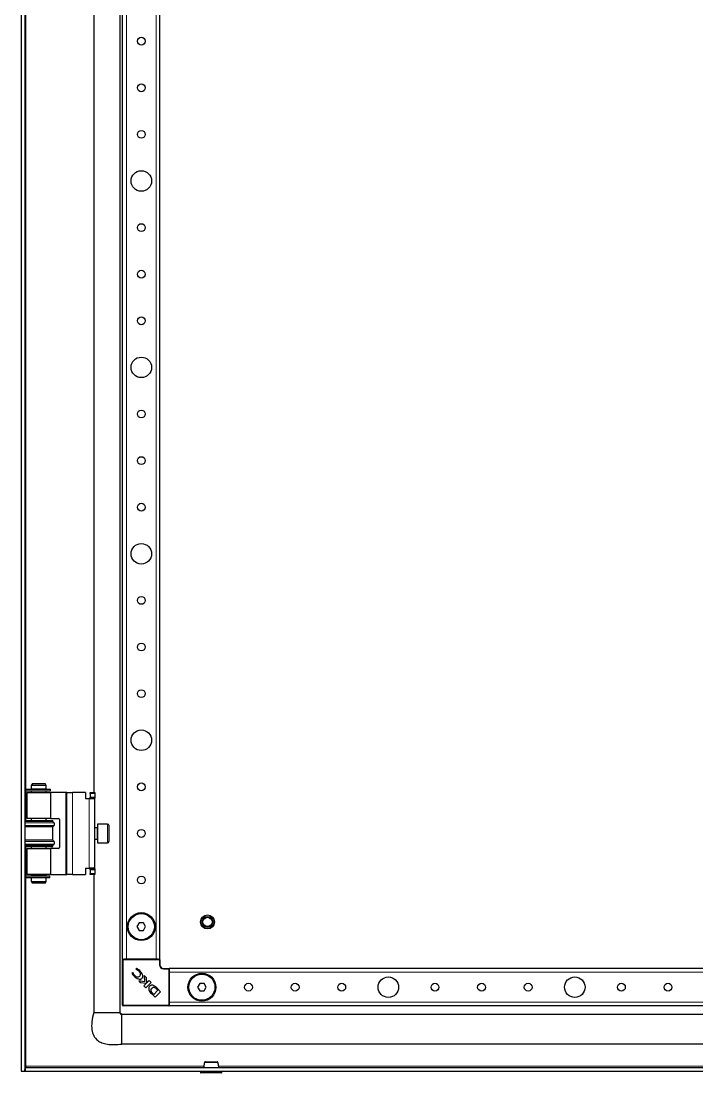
# Model space of a CAD drawing. Header units: millimetres. Extents: x -1414 to 3240, y -1920 to 1219.
# Drawn here: x -1069 to -707, y -1100 to -535 of the extents above; entities that cross this region are included whole.
import ezdxf

# ---------------------------------------------------------------- set-up
doc = ezdxf.new("R2010")
doc.units = ezdxf.units.MM

msp = doc.modelspace()

# ---------------------------------------------------------------- linework, layer by layer
at = {"color": 7, "linetype": 'Continuous', "lineweight": 25}
for p, q in [((-1069.44, 656.28), (-1069.44, -1098.72)), ((-1067.44, 656.28), (-1067.44, -1098.72)), ((-1016.44, 624.78), (-1016.44, -1067.22)), ((-1014.94, -1038.72), (-1014.94, 596.28)), ((-994.94, -1038.72), (-994.94, 596.28)), ((-1030.44, -518.22), (-1030.44, -949.22)), ((-1067.09, -947.52), (-1067.09, -948.42)), ((-1067.09, -947.52), (-1053.62, -947.52)), ((-1063.36, -944.47), (-1063.94, -945.47)), ((-1063.94, -945.47), (-1063.94, -947.47)), ((-1060.47, -945.47), (-1063.94, -945.47)), ((-1055.94, -947.47), (-1063.94, -947.47)), ((-1063.44, -947.47), (-1063.44, -947.52)), ((-1063.36, -944.47), (-1060.39, -944.47)), ((-1055.94, -945.47), (-1060.47, -945.47)), ((-1060.39, -944.47), (-1056.52, -944.47)), ((-1055.94, -945.47), (-1056.52, -944.47)), ((-1056.44, -947.52), (-1056.44, -947.47)), ((-1055.94, -947.47), (-1055.94, -945.47)), ((-1053.62, -947.52), (-1053.57, -947.52)), ((-1053.57, -948.42), (-1053.57, -947.52)), ((-1067.09, -948.42), (-1053.62, -948.42)), ((-1066.39, -949.22), (-1066.39, -963.22)), ((-1066.39, -949.22), (-1053.49, -949.22)), ((-1063.94, -948.47), (-1063.94, -949.22)), ((-1055.94, -948.47), (-1063.94, -948.47)), ((-1063.44, -948.42), (-1063.44, -948.47)), ((-1056.44, -948.47), (-1056.44, -948.42)), ((-1055.94, -949.22), (-1055.94, -948.47)), ((-1053.62, -948.42), (-1053.57, -948.42)), ((-1053.49, -963.22), (-1053.49, -949.22)), ((-1045.39, -949.22), (-1053.49, -949.22)), ((-1044.89, -949.22), (-1045.39, -949.22)), ((-1044.89, -993.22), (-1044.89, -949.22)), ((-1044.89, -949.22), (-1041.89, -949.22)), ((-1034.89, -949.22), (-1041.89, -949.22)), ((-1034.89, -949.22), (-1034.89, -952.52)), ((-1034.89, -952.52), (-1032.89, -952.52)), ((-1032.89, -952.52), (-1029.89, -952.52)), ((-1032.39, -949.22), (-1029.89, -949.22)), ((-1032.39, -949.72), (-1032.39, -949.22)), ((-1032.39, -949.72), (-1032.39, -951.72)), ((-1032.39, -952.22), (-1032.39, -951.72)), ((-1029.89, -952.22), (-1032.39, -952.22)), ((-1032.39, -952.22), (-1032.39, -952.52)), ((-1029.89, -949.22), (-1029.89, -949.72)), ((-1029.89, -949.72), (-1029.89, -951.72)), ((-1029.89, -951.72), (-1029.89, -952.22)), ((-1029.89, -952.52), (-1029.89, -952.22)), ((-1029.89, -989.92), (-1029.89, -952.52)), ((-1067.44, -964.22), (-1052.44, -964.22)), ((-1052.44, -964.82), (-1067.44, -964.82)), ((-1053.49, -963.22), (-1066.39, -963.22)), ((-1063.94, -963.22), (-1063.94, -964.22)), ((-1055.94, -964.22), (-1055.94, -963.22)), ((-1053.49, -963.22), (-1049.39, -963.22)), ((-1052.44, -964.82), (-1052.44, -964.22)), ((-1051.74, -965.5), (-1052.44, -964.82)), ((-1048.89, -963.72), (-1048.89, -978.72)), ((-1052.44, -967.62), (-1067.44, -967.62)), ((-1052.44, -967.62), (-1051.74, -966.93)), ((-1052.44, -974.82), (-1052.44, -967.62)), ((-1028.64, -968.22), (-1029.89, -968.22)), ((-1022.99, -966.22), (-1028.39, -966.22)), ((-1028.39, -966.22), (-1028.39, -971.22)), ((-1022.39, -966.82), (-1022.39, -971.22)), ((-1052.44, -974.82), (-1067.44, -974.82)), ((-1051.74, -975.5), (-1052.44, -974.82)), ((-1029.89, -974.22), (-1028.64, -974.22)), ((-1028.39, -971.22), (-1028.39, -976.22)), ((-1028.39, -976.22), (-1022.99, -976.22)), ((-1022.39, -971.22), (-1022.39, -975.62)), ((-1052.44, -977.62), (-1067.44, -977.62)), ((-1067.44, -978.22), (-1052.44, -978.22)), ((-1066.39, -979.22), (-1066.39, -993.22)), ((-1066.39, -979.22), (-1053.49, -979.22)), ((-1063.94, -978.22), (-1063.94, -979.22)), ((-1055.94, -979.22), (-1055.94, -978.22)), ((-1053.49, -993.22), (-1053.49, -979.22)), ((-1049.39, -979.22), (-1053.49, -979.22)), ((-1052.44, -977.62), (-1051.74, -976.93)), ((-1052.44, -978.22), (-1052.44, -977.62)), ((-1034.89, -989.92), (-1032.89, -989.92)), ((-1034.89, -989.92), (-1034.89, -993.22)), ((-1029.89, -989.92), (-1032.89, -989.92)), ((-1032.39, -989.92), (-1032.39, -990.22)), ((-1032.39, -990.22), (-1029.89, -990.22)), ((-1032.39, -990.72), (-1032.39, -990.22)), ((-1032.39, -990.72), (-1032.39, -992.72)), ((-1032.39, -993.22), (-1032.39, -992.72)), ((-1029.89, -990.22), (-1029.89, -989.92)), ((-1029.89, -990.22), (-1029.89, -990.72)), ((-1029.89, -990.72), (-1029.89, -992.72)), ((-1029.89, -992.72), (-1029.89, -993.22)), ((-1067.09, -994.02), (-1067.09, -994.92)), ((-1067.09, -994.02), (-1054.1, -994.02)), ((-1067.09, -994.92), (-1054.1, -994.92)), ((-1053.49, -993.22), (-1066.39, -993.22)), ((-1063.94, -993.22), (-1063.94, -993.97)), ((-1055.94, -993.97), (-1063.94, -993.97)), ((-1063.94, -994.97), (-1063.94, -996.97)), ((-1055.94, -994.97), (-1063.94, -994.97)), ((-1063.94, -996.97), (-1063.36, -997.97)), ((-1063.94, -996.97), (-1055.94, -996.97)), ((-1063.44, -993.97), (-1063.44, -994.02)), ((-1063.44, -994.92), (-1063.44, -994.97)), ((-1056.52, -997.97), (-1063.36, -997.97)), ((-1056.52, -997.97), (-1055.94, -996.97)), ((-1056.44, -994.02), (-1056.44, -993.97)), ((-1056.44, -994.97), (-1056.44, -994.92)), ((-1055.94, -993.97), (-1055.94, -993.22)), ((-1055.94, -996.97), (-1055.94, -994.97)), ((-1054.1, -994.02), (-1054.02, -994.02)), ((-1054.1, -994.92), (-1054.02, -994.92)), ((-1054.02, -994.92), (-1054.02, -994.02)), ((-1054.02, -994.02), (-1054, -994.02)), ((-1054.02, -994.92), (-1054, -994.92)), ((-1054, -994.92), (-1054, -994.02)), ((-1053.49, -993.22), (-1045.39, -993.22)), ((-1045.39, -993.22), (-1044.89, -993.22)), ((-1041.89, -993.22), (-1044.89, -993.22)), ((-1041.89, -993.22), (-1034.89, -993.22)), ((-1029.89, -993.22), (-1032.39, -993.22)), ((-1030.44, -993.22), (-1030.44, -1067.22)), ((-1006.09, -1019.22), (-1007.25, -1021.22)), ((-1007.25, -1021.22), (-1006.09, -1023.22)), ((-1003.78, -1019.22), (-1006.09, -1019.22)), ((-1002.63, -1021.22), (-1003.78, -1019.22)), ((-1003.78, -1023.22), (-1002.63, -1021.22)), ((-1006.09, -1023.22), (-1003.78, -1023.22)), ((-1014.64, -1038.72), (-1014.94, -1038.72)), ((-1014.94, -1063.42), (-1014.94, -1039.02)), ((-1014.64, -1038.72), (-1013.99, -1038.72)), ((-1012.94, -1038.72), (-1013.99, -1038.72)), ((-996.94, -1038.72), (-1012.94, -1038.72)), ((-1007.31, -1043.72), (-1007.82, -1043.97)), ((-995.89, -1038.72), (-996.94, -1038.72)), ((-995.89, -1038.72), (-995.24, -1038.72)), ((-994.94, -1038.72), (-995.24, -1038.72)), ((-994.94, -1039.02), (-994.94, -1041.72)), ((-992.94, -1043.72), (-990.24, -1043.72)), ((-509.94, -1043.72), (-989.94, -1043.72)), ((-989.94, -1043.72), (-989.94, -1044.02)), ((-1009.39, -1045.78), (-1010.08, -1046.11)), ((-1009.26, -1045.92), (-1009.39, -1045.78)), ((-1007.82, -1043.97), (-1007.71, -1044.08)), ((-1003.35, -1047.35), (-1003.17, -1050.82)), ((-1002.07, -1048.63), (-1003.35, -1047.35)), ((-1001.89, -1051.29), (-1002.07, -1048.63)), ((-989.94, -1044.02), (-989.94, -1044.66)), ((-989.94, -1044.66), (-989.94, -1045.72)), ((-989.94, -1045.72), (-989.94, -1061.72)), ((-1006.27, -1050.35), (-1005.47, -1051.14)), ((-1003.17, -1050.82), (-1006.27, -1050.35)), ((-1005.47, -1051.14), (-1002.21, -1051.63)), ((-1002.21, -1051.63), (-1003.6, -1053.02)), ((-1003.6, -1053.02), (-1002.55, -1054.07)), ((-1002.55, -1054.07), (-999.59, -1051.11)), ((-1000.65, -1050.05), (-1001.89, -1051.29)), ((-999.59, -1051.11), (-1000.65, -1050.05)), ((-996.07, -1055.37), (-996.75, -1054.71)), ((-996.48, -1054.22), (-996.49, -1054.2)), ((-994.59, -1056.11), (-996.48, -1054.22)), ((-973.59, -1051.72), (-974.75, -1053.72)), ((-974.75, -1053.72), (-973.59, -1055.72)), ((-971.28, -1051.72), (-973.59, -1051.72)), ((-970.13, -1053.72), (-971.28, -1051.72)), ((-971.28, -1055.72), (-970.13, -1053.72)), ((-999.54, -1057.08), (-997.55, -1059.07)), ((-998.99, -1056.83), (-998.25, -1057.55)), ((-998.25, -1057.55), (-996.07, -1055.37)), ((-997.55, -1059.07), (-994.59, -1056.11)), ((-973.59, -1055.72), (-971.28, -1055.72)), ((-990.24, -1063.72), (-1014.64, -1063.72)), ((-989.94, -1061.72), (-989.94, -1062.77)), ((-989.94, -1062.77), (-989.94, -1063.42)), ((-989.94, -1063.42), (-989.94, -1063.72)), ((-509.94, -1063.72), (-989.94, -1063.72)), ((-1015.44, -1068.22), (-509.34, -1068.22)), ((-382.44, -1084.22), (-1015.44, -1084.22)), ((-1069.44, -1098.72), (-1067.44, -1098.72)), ((-1067.14, -1096.72), (-376.74, -1096.72)), ((-1067.14, -1096.72), (-1067.14, -1098.72)), ((-1067.14, -1098.72), (-376.74, -1098.72)), ((-1067.04, -1096.72), (-1066.84, -1096.12)), ((-973.19, -1098.72), (-973.19, -1099.47)), ((-970.45, -1099.72), (-972.94, -1099.72)), ((-961.94, -1099.72), (-970.45, -1099.72)), ((-961.69, -1099.47), (-961.69, -1098.72))]:
    msp.add_line(p, q, dxfattribs=at)
at = {"color": 8, "linetype": 'Continuous', "lineweight": 18}
for p, q in [((-1012.94, -1038.72), (-1012.94, 596.28)), ((-996.94, -1038.72), (-996.94, 596.28)), ((-1066.84, -947.52), (-1066.84, -519.92)), ((-1053.62, -947.52), (-1053.62, -948.42)), ((-1066.84, -964.22), (-1066.84, -948.42)), ((-1045.39, -949.22), (-1045.39, -993.22)), ((-1041.89, -993.22), (-1041.89, -949.22)), ((-1032.89, -989.92), (-1032.89, -952.52)), ((-1029.89, -949.72), (-1032.39, -949.72)), ((-1032.39, -951.72), (-1029.89, -951.72)), ((-1051.74, -965.5), (-1067.44, -965.5)), ((-1051.74, -966.93), (-1067.44, -966.93)), ((-1028.64, -974.22), (-1028.64, -968.22)), ((-1022.99, -971.22), (-1022.99, -966.22)), ((-1051.74, -975.5), (-1067.44, -975.5)), ((-1022.99, -976.22), (-1022.99, -971.22)), ((-1051.74, -976.93), (-1067.44, -976.93)), ((-1066.84, -994.02), (-1066.84, -978.22)), ((-1029.89, -990.72), (-1032.39, -990.72)), ((-1032.39, -992.72), (-1029.89, -992.72)), ((-1066.84, -1096.12), (-1066.84, -994.92)), ((-1054.1, -994.02), (-1054.1, -994.92)), ((-1014.94, -1039.02), (-1014.64, -1039.02)), ((-1014.64, -1038.72), (-1014.64, -1039.02)), ((-1014.64, -1039.02), (-1014.64, -1063.42)), ((-995.24, -1039.02), (-1014.64, -1039.02)), ((-995.24, -1038.72), (-995.24, -1039.02)), ((-995.24, -1041.72), (-995.24, -1039.02)), ((-995.24, -1039.02), (-994.94, -1039.02)), ((-994.94, -1041.72), (-995.24, -1041.72)), ((-992.94, -1043.72), (-992.94, -1044.02)), ((-990.24, -1043.72), (-990.24, -1044.02)), ((-990.24, -1044.02), (-992.94, -1044.02)), ((-990.24, -1063.42), (-990.24, -1044.02)), ((-990.24, -1044.02), (-989.94, -1044.02)), ((-509.94, -1045.72), (-989.94, -1045.72)), ((-1014.64, -1063.42), (-1014.94, -1063.42)), ((-1014.64, -1063.42), (-990.24, -1063.42)), ((-1014.64, -1063.42), (-1014.64, -1063.72)), ((-990.24, -1063.42), (-990.24, -1063.72)), ((-990.24, -1063.42), (-989.94, -1063.42)), ((-509.94, -1061.72), (-989.94, -1061.72)), ((-971.41, -1096.12), (-1066.84, -1096.12)), ((-973.19, -1099.47), (-970.58, -1099.47)), ((-970.58, -1099.47), (-961.69, -1099.47)), ((-480.41, -1096.12), (-963.47, -1096.12))]:
    msp.add_line(p, q, dxfattribs=at)
at = {"color": 7, "linetype": 'Continuous', "lineweight": 25}
for centre, radius in [((-1004.94, -546.22), 2.1), ((-1004.94, -571.22), 2.1), ((-1004.94, -596.22), 2.1), ((-1004.94, -621.22), 5.5), ((-1004.94, -646.22), 2.1), ((-1004.94, -671.22), 2.1), ((-1004.94, -696.22), 2.1), ((-1004.94, -721.22), 5.5), ((-1004.94, -746.22), 2.1), ((-1004.94, -771.22), 2.1), ((-1004.94, -796.22), 2.1), ((-1004.94, -821.22), 5.5), ((-1004.94, -846.22), 2.1), ((-1004.94, -871.22), 2.1), ((-1004.94, -896.22), 2.1), ((-1004.94, -921.22), 5.5), ((-1004.94, -946.22), 2.1), ((-1004.94, -971.22), 2.1), ((-1004.94, -996.22), 2.1), ((-1004.94, -1021.22), 7.5), ((-1004.94, -1021.22), 7), ((-969.44, -1018.72), 3.75), ((-969.44, -1018.72), 3), ((-969.44, -1018.72), 2.5), ((-972.44, -1053.72), 7.5), ((-972.44, -1053.72), 7), ((-872.44, -1053.72), 5.5), ((-772.44, -1053.72), 5.5), ((-947.44, -1053.72), 2.1), ((-922.44, -1053.72), 2.1), ((-897.44, -1053.72), 2.1), ((-847.44, -1053.72), 2.1), ((-822.44, -1053.72), 2.1), ((-797.44, -1053.72), 2.1), ((-747.44, -1053.72), 2.1), ((-722.44, -1053.72), 2.1)]:
    msp.add_circle(centre, radius, dxfattribs=at)
for centre, radius, start, end in [((-1049.39, -963.72), 0.5, 0, 90), ((-1052.44, -966.22), 1, 314.427, 45.573), ((-1028.64, -967.97), 0.25, 270, 360), ((-1022.99, -966.82), 0.6, 0, 90), ((-1052.44, -976.22), 1, 314.427, 45.573), ((-1028.64, -974.47), 0.25, 0, 90), ((-1022.99, -975.62), 0.6, 270, 0), ((-1049.39, -978.72), 0.5, 270, 0), ((-1014.64, -1039.02), 0.3, 90, 180), ((-995.24, -1039.02), 0.3, 0, 90), ((-992.94, -1041.72), 2, 180, 270), ((-990.24, -1044.02), 0.3, 0, 90), ((-1006.94, -1046.21), 1.97, 218.454, 305.887), ((-1007.34, -1046.64), 1.94, 323.3097, 52.3464), ((-996.33, -1053.42), 4.87, 200.3445, 228.7777), ((-994.52, -1052.64), 6.12, 216.9888, 223.0744), ((-1014.64, -1063.42), 0.3, 180, 270), ((-990.24, -1063.42), 0.3, 270, 0), ((-970.55, -1094.22), 0.5, 89.9637, 164.834), ((-964.33, -1094.22), 0.5, 15.2465, 90.046), ((-972.94, -1099.47), 0.25, 180, 270), ((-961.94, -1099.47), 0.25, 270, 0)]:
    msp.add_arc(centre, radius, start, end, dxfattribs=at)
at = {"color": 8, "linetype": 'Continuous', "lineweight": 18}
msp.add_arc((-992.94, -1041.72), 2.3, 180, 270, dxfattribs=at)
at = {"color": 7, "linetype": 'Continuous', "lineweight": 25}
for points, knots in [([(-1005.8, -1044.82), (-1006.07, -1044.58), (-1006.53, -1044.15), (-1007.08, -1043.85), (-1007.31, -1043.72)], [0, 0, 0, 0, 0.577653, 1, 1, 1, 1]), ([(-1010.08, -1046.11), (-1009.9, -1046.45), (-1009.56, -1047.08), (-1009.07, -1047.61), (-1008.85, -1047.85)], [0, 0, 0, 0, 0.5368, 1, 1, 1, 1]), ([(-1008.49, -1047.43), (-1008.7, -1047.17), (-1009.08, -1046.72), (-1009.2, -1046.16), (-1009.26, -1045.92)], [0, 0, 0, 0, 0.5796082, 1, 1, 1, 1]), ([(-1008.85, -1047.85), (-1008.47, -1048.18), (-1007.78, -1048.79), (-1006.61, -1049.34), (-1005.67, -1049.48), (-1005.02, -1049.33), (-1004.79, -1049.14), (-1004.68, -1049.05)], [0, 0, 0, 0, 0.315674, 0.58952, 0.813199, 0.909026, 1, 1, 1, 1]), ([(-1007.71, -1044.08), (-1007.4, -1044.22), (-1006.83, -1044.48), (-1006.37, -1044.91), (-1006.16, -1045.11)], [0, 0, 0, 0, 0.547643, 1, 1, 1, 1]), ([(-1004.68, -1049.05), (-1004.54, -1048.89), (-1004.26, -1048.55), (-1004.09, -1047.86), (-1004.22, -1046.98), (-1004.79, -1045.91), (-1005.43, -1045.22), (-1005.8, -1044.82)], [0, 0, 0, 0, 0.130532, 0.266031, 0.423997, 0.666819, 1, 1, 1, 1]), ([(-997.82, -1053.07), (-998.03, -1052.96), (-998.42, -1052.75), (-999.05, -1052.64), (-999.64, -1052.67), (-1000.18, -1052.87), (-1000.61, -1053.23), (-1000.91, -1053.75), (-1001.02, -1054.4), (-1000.94, -1054.86), (-1000.89, -1055.11)], [0, 0, 0, 0, 0.138091, 0.265455, 0.384013, 0.496103, 0.605759, 0.71979, 0.847662, 1, 1, 1, 1]), ([(-999.32, -1054.34), (-999.41, -1054.44), (-999.58, -1054.61), (-999.76, -1054.89), (-999.85, -1055.16), (-999.85, -1055.49), (-999.7, -1055.89), (-999.51, -1056.17), (-999.41, -1056.33)], [0, 0, 0, 0, 0.176808, 0.319231, 0.43938, 0.552395, 0.749205, 1, 1, 1, 1]), ([(-996.75, -1054.71), (-996.95, -1054.52), (-997.31, -1054.17), (-997.85, -1053.84), (-998.3, -1053.78), (-998.64, -1053.85), (-999, -1054.04), (-999.21, -1054.23), (-999.32, -1054.34)], [0, 0, 0, 0, 0.274676, 0.503042, 0.607381, 0.716579, 0.843412, 1, 1, 1, 1]), ([(-996.98, -1053.75), (-997.13, -1053.61), (-997.4, -1053.37), (-997.69, -1053.16), (-997.82, -1053.07)], [0, 0, 0, 0, 0.55183, 1, 1, 1, 1]), ([(-996.49, -1054.2), (-996.57, -1054.13), (-996.73, -1053.97), (-996.9, -1053.82), (-996.98, -1053.75)], [0, 0, 0, 0, 0.486421, 1, 1, 1, 1]), ([(-1030.44, -1067.22), (-1030.85, -1068.9), (-1031.58, -1071.94), (-1031.67, -1076.25), (-1030.7, -1079.8), (-1028.65, -1082.25), (-1026.01, -1083.68), (-1022.99, -1084.42), (-1019.39, -1084.62), (-1016.82, -1084.36), (-1015.44, -1084.22)], [0, 0, 0, 0, 0.176067, 0.318225, 0.435596, 0.543482, 0.633889, 0.737152, 0.858183, 1, 1, 1, 1]), ([(-1017.42, -1067.22), (-1017.12, -1067.22), (-1016.67, -1067.22), (-1016.58, -1067.22), (-1016.55, -1067.22)], [0, 0, 0, 0, 0.6491387, 1, 1, 1, 1]), ([(-1015.44, -1068.38), (-1015.54, -1068.37), (-1015.68, -1068.35), (-1015.83, -1068.28), (-1015.92, -1068.22), (-1015.97, -1068.16), (-1016.01, -1068.08), (-1016.04, -1068.01), (-1016.11, -1067.84), (-1016.28, -1067.76), (-1016.43, -1067.53), (-1016.46, -1067.33), (-1016.48, -1067.22)], [0, 0, 0, 0, 0.146823, 0.202041, 0.247643, 0.28691, 0.323569, 0.360785, 0.40083, 0.628513, 0.79432, 1, 1, 1, 1]), ([(-1015.44, -1068.22), (-1015.66, -1068.07), (-1016.07, -1067.8), (-1016.32, -1067.4), (-1016.44, -1067.22)], [0, 0, 0, 0, 0.556114, 1, 1, 1, 1]), ([(-1015.44, -1084.22), (-1015.44, -1084.19), (-1015.44, -1084.12), (-1015.44, -1083.48), (-1015.44, -1082.02), (-1015.44, -1079.83), (-1015.44, -1077.82), (-1015.44, -1076.22), (-1015.44, -1074.61), (-1015.44, -1072.61), (-1015.44, -1070.43), (-1015.44, -1068.92), (-1015.44, -1068.52), (-1015.44, -1068.38)], [0, 0, 0, 0, 0.069165, 0.1363, 0.267291, 0.398282, 0.465417, 0.534583, 0.603748, 0.670883, 0.801874, 0.932865, 1, 1, 1, 1]), ([(-971.03, -1094.07), (-971.22, -1094.81), (-971.44, -1095.67), (-971.46, -1096.59), (-971.46, -1096.72)], [0, 0, 0, 0, 0.85815, 1, 1, 1, 1]), ([(-970.51, -1093.72), (-970.52, -1093.72), (-970.57, -1093.72), (-970.29, -1093.72), (-969.77, -1093.72), (-969.05, -1093.72), (-968.2, -1093.72), (-967.13, -1093.72), (-966.11, -1093.72), (-965.22, -1093.72), (-964.61, -1093.72), (-964.32, -1093.72), (-964.36, -1093.72), (-964.37, -1093.72)], [0, 0, 0, 0, 0.03384, 0.141254, 0.248698, 0.315774, 0.423314, 0.530846, 0.63821, 0.745706, 0.853372, 0.960917, 1, 1, 1, 1]), ([(-963.42, -1096.72), (-963.42, -1096.59), (-963.44, -1095.67), (-963.66, -1094.81), (-963.85, -1094.07)], [0, 0, 0, 0, 0.14185, 1, 1, 1, 1]), ([(-1067.44, -1098.72), (-1067.41, -1098.28), (-1067.38, -1097.72), (-1067.18, -1097.16), (-1067.14, -1097.04)], [0, 0, 0, 0, 0.773459, 1, 1, 1, 1])]:
    msp.add_open_spline(points, degree=3, knots=knots, dxfattribs=at)
for points in [[(-1030.44, -1067.22), (-1030.4, -1067.22), (-1030.31, -1067.22), (-1029.74, -1067.22), (-1029.46, -1067.22)], [(-1029.46, -1067.22), (-1029.13, -1067.22), (-1028.47, -1067.22), (-1027.49, -1067.22), (-1027.01, -1067.22)], [(-1027.01, -1067.22), (-1026.45, -1067.22), (-1025.32, -1067.22), (-1024.07, -1067.22), (-1023.44, -1067.22)], [(-1023.44, -1067.22), (-1022.81, -1067.22), (-1021.56, -1067.22), (-1020.43, -1067.22), (-1019.87, -1067.22)], [(-1019.87, -1067.22), (-1019.38, -1067.22), (-1018.41, -1067.22), (-1017.75, -1067.22), (-1017.42, -1067.22)], [(-1066.84, -1096.12), (-1066.86, -1096.2), (-1066.91, -1096.35), (-1066.99, -1096.55), (-1067.06, -1096.69), (-1067.11, -1096.71), (-1067.14, -1096.72)]]:
    msp.add_open_spline(points, degree=3, dxfattribs=at)
at = {"color": 8, "linetype": 'Continuous', "lineweight": 18}
msp.add_open_spline([(-963.89, -1094.09), (-963.88, -1094.09), (-963.83, -1094.09), (-964.17, -1094.09), (-964.88, -1094.09), (-965.9, -1094.09), (-967.09, -1094.09), (-968.31, -1094.09), (-969.3, -1094.09), (-970.13, -1094.09), (-970.73, -1094.09), (-971.06, -1094.09), (-971, -1094.09), (-970.99, -1094.09)], degree=3, knots=[0, 0, 0, 0, 0.038891, 0.14638, 0.253973, 0.361383, 0.468681, 0.576165, 0.683665, 0.750707, 0.858068, 0.965424, 1, 1, 1, 1], dxfattribs=at)

doc.saveas('drawing.dxf')
